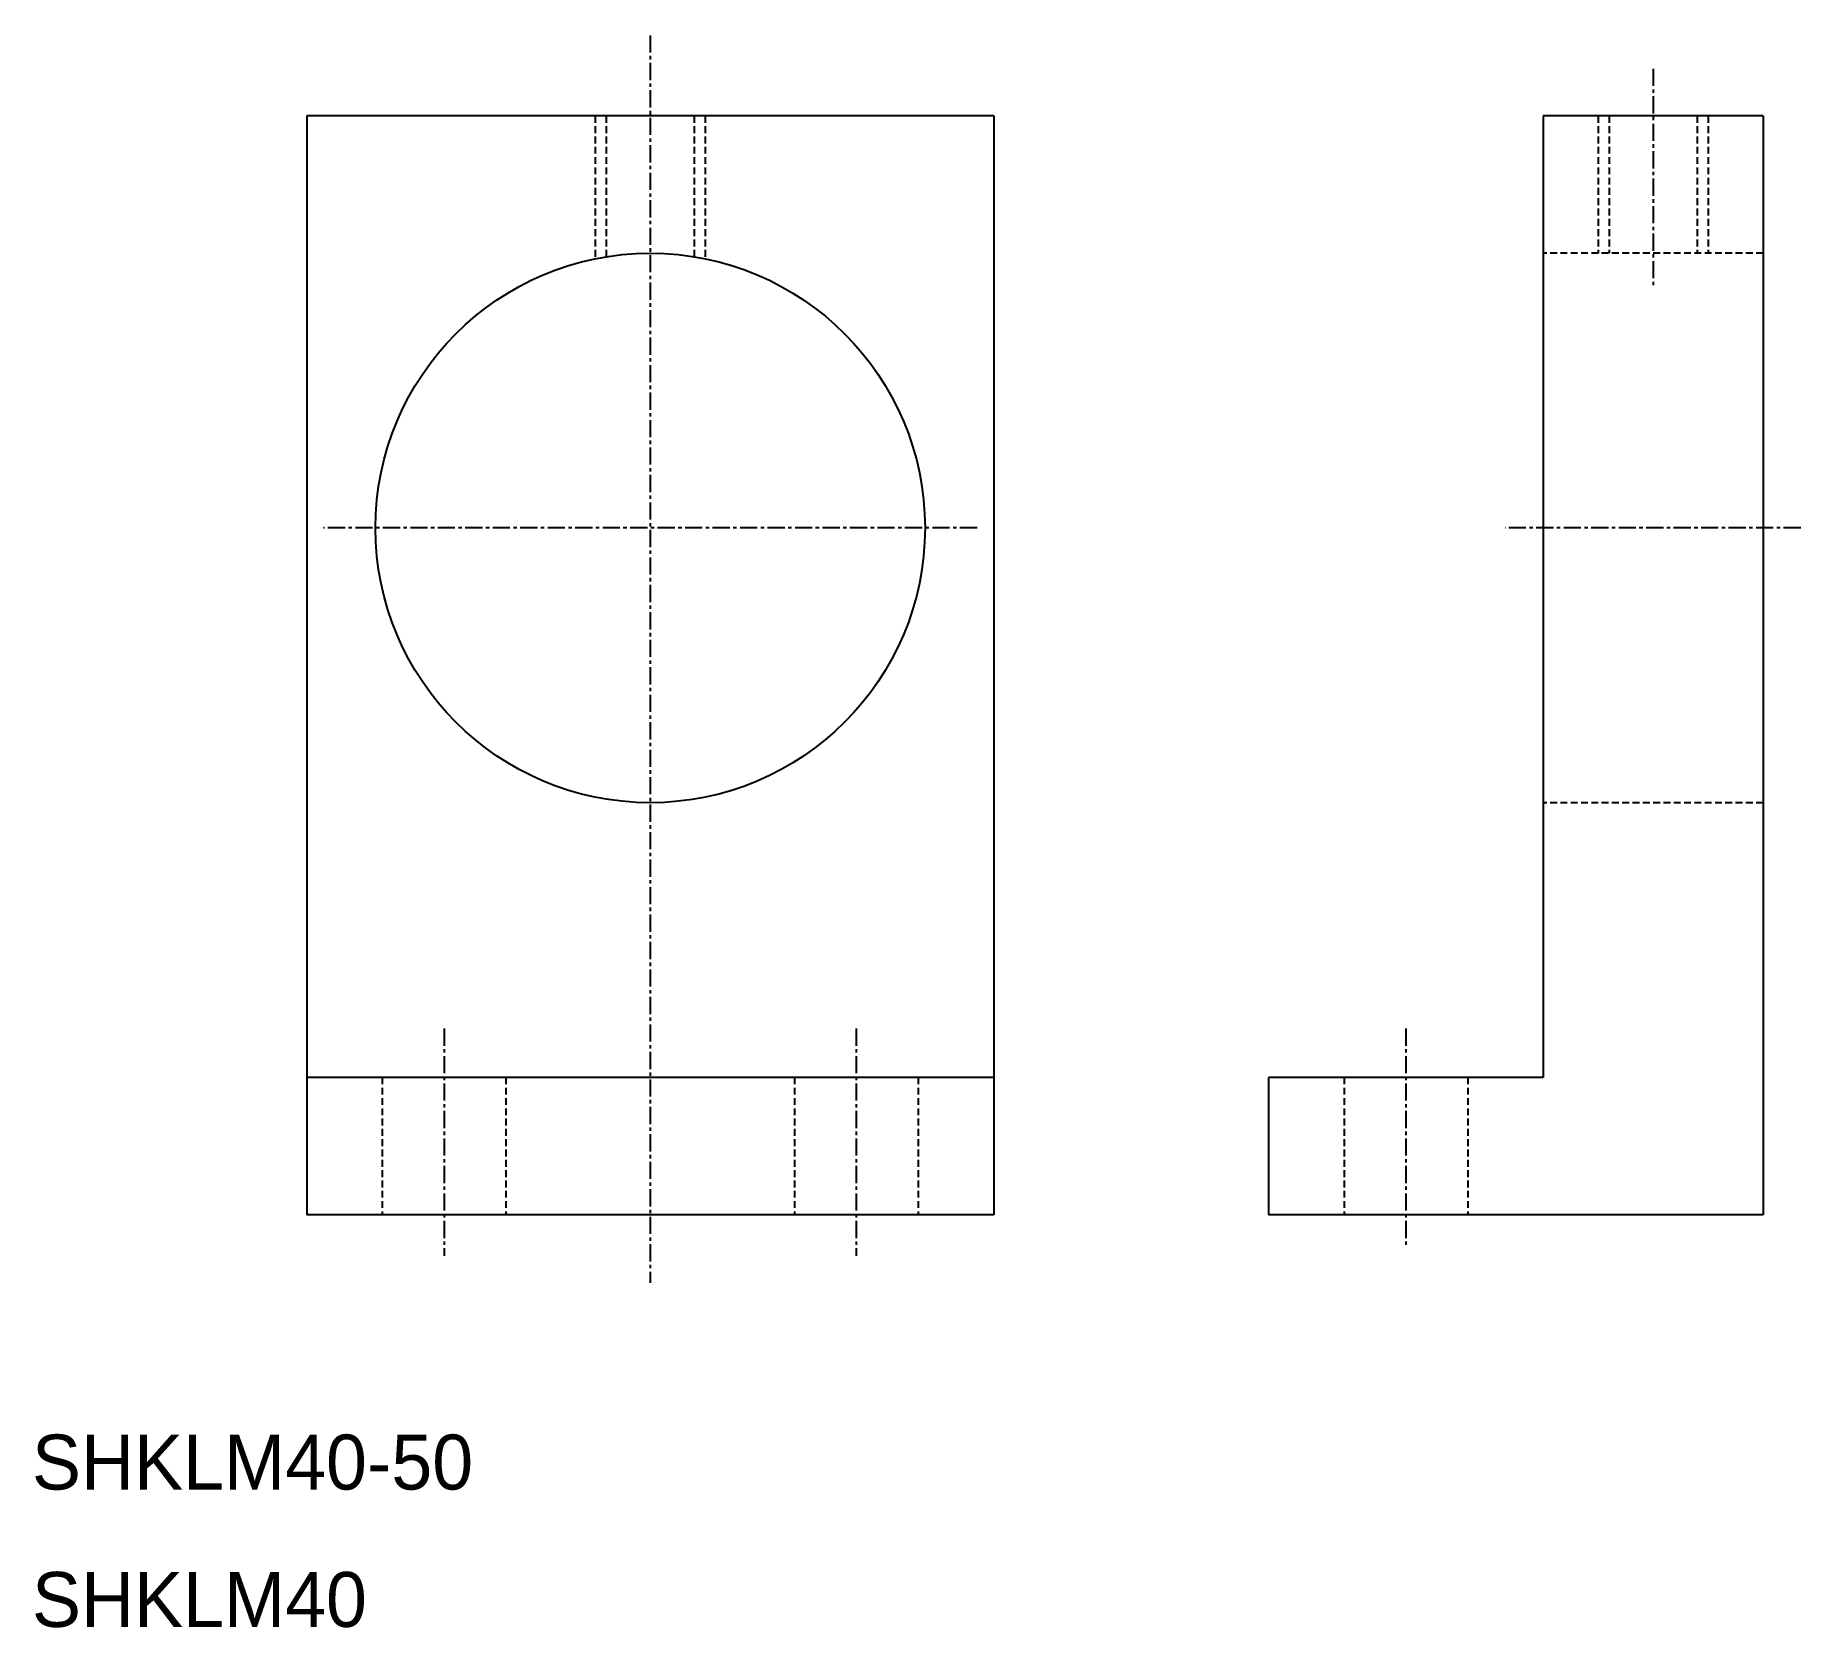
# Model space of a CAD drawing. Extents: x 10 to 139, y 10 to 126.
import ezdxf

# ---------------------------------------------------------------- set-up
doc = ezdxf.new("R2010")
doc.units = 0
doc.linetypes.add('CENTER', pattern=[2, 1.25, -0.25, 0.25, -0.25])
doc.linetypes.add('DASHED', pattern=[0.75, 0.5, -0.25])
doc.layers.get('0').update_dxf_attribs({"linetype": 'CONTINUOUS'})
doc.layers.add('CENTER', color=1, linetype='CENTER')

msp = doc.modelspace()

# ---------------------------------------------------------------- linework, layer by layer
at = {"color": 7, "linetype": 'CONTINUOUS'}
for p, q in [((30, 120), (30, 40)), ((80, 120), (30, 120)), ((80, 120), (80, 40)), ((120, 120), (120, 50)), ((136, 120), (120, 120)), ((136, 120), (136, 40)), ((80, 50), (30, 50)), ((120, 50), (100, 50)), ((100, 50), (100, 40)), ((80, 40), (30, 40)), ((55, 40), (55, 40)), ((67.5, 40), (67.5, 40)), ((136, 40), (100, 40))]:
    msp.add_line(p, q, dxfattribs=at)
at = {"color": 3, "linetype": 'DASHED'}
for p, q in [((51, 120), (51, 109.6)), ((51.8, 120), (51.8, 109.74)), ((58.2, 120), (58.2, 109.74)), ((59, 120), (59, 109.6)), ((124, 120), (124, 110)), ((124.8, 120), (124.8, 110)), ((131.2, 120), (131.2, 110)), ((132, 120), (132, 110)), ((136, 110), (120, 110)), ((136, 70), (120, 70)), ((35.5, 50), (35.5, 40)), ((44.5, 50), (44.5, 40)), ((65.5, 50), (65.5, 40)), ((74.5, 50), (74.5, 40)), ((105.5, 50), (105.5, 40)), ((114.5, 50), (114.5, 40))]:
    msp.add_line(p, q, dxfattribs=at)
at = {"color": 7, "linetype": 'CONTINUOUS'}
msp.add_circle((55, 90), 20, dxfattribs=at)
at = {"layer": 'CENTER', "color": 1, "linetype": 'CENTER'}
for p, q in [((55, 125.86), (55, 35.04)), ((128, 123.43), (128, 107.45)), ((78.79, 90), (31.21, 90)), ((138.74, 90), (117.22, 90)), ((40, 53.56), (40, 37.01)), ((70, 53.56), (70, 37.01)), ((110, 53.56), (110, 37.56))]:
    msp.add_line(p, q, dxfattribs=at)

# ---------------------------------------------------------------- texts
at = {"color": 7, "linetype": 'CONTINUOUS'}
for s, p in [('SHKLM40-50', (10, 20)), ('SHKLM40', (10, 10))]:
    msp.add_text(s, height=4, dxfattribs=at).set_placement(p)

doc.saveas('drawing.dxf')
